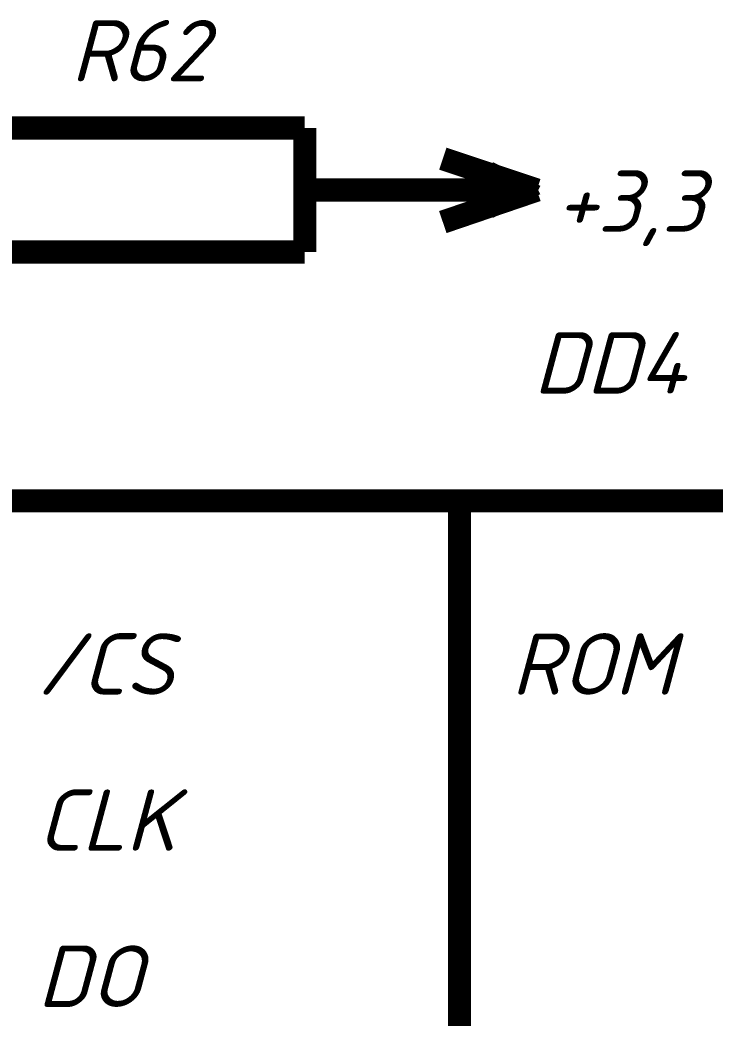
# Model space of a CAD drawing. Header units: inches. Extents: x 0 to 841, y 0 to 594.
# Drawn here: x 493.33 to 515.74, y 278.31 to 310.48 of the extents above; entities that cross this region are included whole.
import ezdxf

# ---------------------------------------------------------------- set-up
doc = ezdxf.new("R2010")
doc.units = ezdxf.units.IN
doc.layers.add('Sheet', color=255, linetype='Continuous')
doc.styles.get("Standard").update_dxf_attribs({"font": 'isocpeui.ttf'})

msp = doc.modelspace()

# ---------------------------------------------------------------- linework, layer by layer
at = {"layer": 'Sheet'}
for points in [[(502.516, 306.994, 0.749, 0.749, 0), (492.5, 306.994, 0.749, 0.749, 0)], [(502.516, 302.997, 0.749, 0.749, 0), (502.516, 306.994, 0.749, 0.749, 0)], [(506.963, 306.006, 0.749, 0.749, 0), (509.994, 304.995, 0.749, 0.749, 0)], [(510.039, 304.995, 0.3, 0.3, 0), (508.512, 305.759, 0.3, 0.3, 0)], [(502.516, 304.995, 0.749, 0.749, 0), (507.502, 304.995, 0.749, 0.749, 0)], [(509.994, 304.995, 0.749, 0.749, 0), (506.963, 303.962, 0.749, 0.749, 0)], [(507.502, 304.995, 0.749, 0.749, 0), (509.994, 304.995, 0.749, 0.749, 0)], [(502.516, 304.995, 0.3, 0.3, 0), (507.502, 304.995, 0.3, 0.3, 0)], [(507.502, 304.995, 0.3, 0.3, 0), (510.039, 304.995, 0.3, 0.3, 0)], [(510.039, 304.995, 0.3, 0.3, 0), (508.512, 304.232, 0.3, 0.3, 0)], [(492.5, 302.997, 0.749, 0.749, 0), (502.516, 302.997, 0.749, 0.749, 0)], [(492.5, 294.979, 0.749, 0.749, 0), (532.497, 294.979, 0.749, 0.749, 0)], [(507.502, 294.979, 0.749, 0.749, 0), (507.502, 264.996, 0.749, 0.749, 0)]]:
    msp.add_lwpolyline(points, format="xyseb", dxfattribs=at)

# ---------------------------------------------------------------- texts
for s, p in [('R62', (494.97, 308.499)), ('+3,3V', (510.601, 303.648)), ('DD4', (509.882, 298.437)), ('/CS', (493.892, 288.735)), ('ROM', (509.163, 288.735)), ('CLK', (493.892, 283.704)), ('DO', (493.892, 278.673))]:
    msp.add_text(s, height=1.9764, dxfattribs=at).set_placement(p)

doc.saveas('drawing.dxf')
